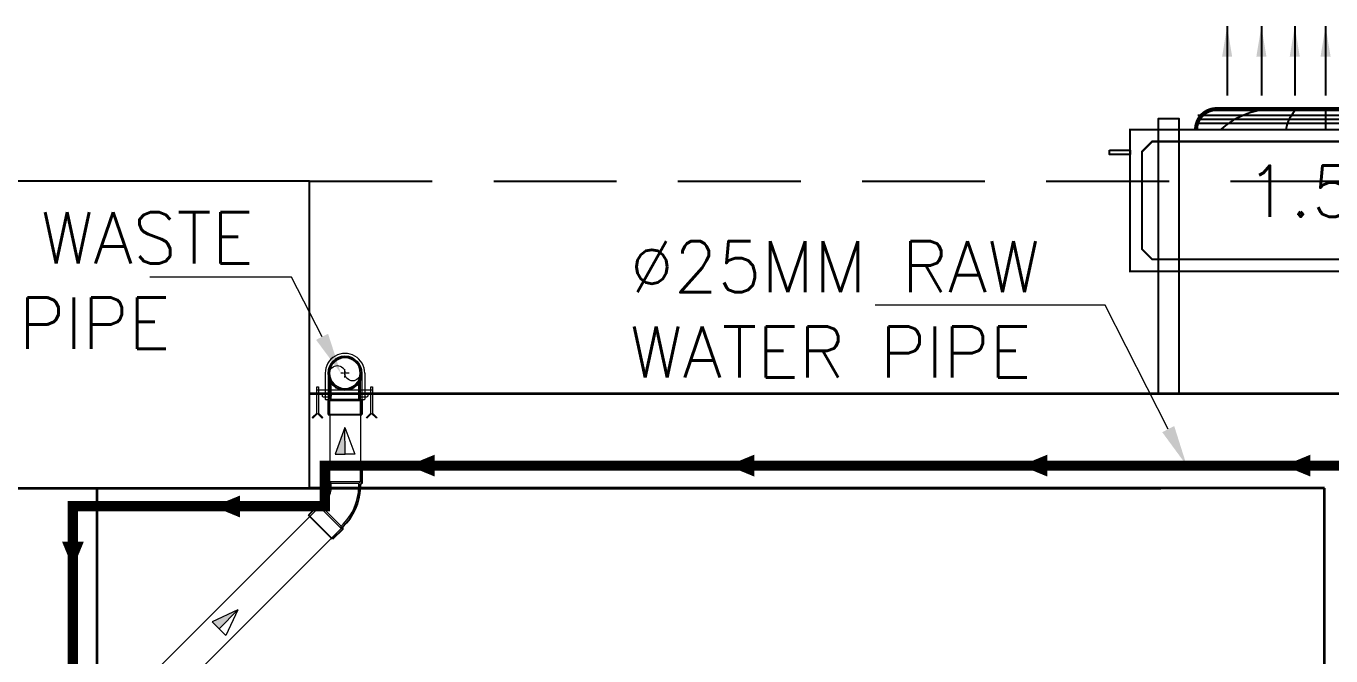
# Model space of a CAD drawing. Extents: x 3505867 to 3988380, y -625948 to -590408.
# Drawn here: x 3514911 to 3518100, y -596933 to -595394 of the extents above; entities that cross this region are included whole.
import ezdxf
from ezdxf import colors
from ezdxf.entities.mleader import LeaderData, LeaderLine
from ezdxf.math import Vec2, Vec3

# ---------------------------------------------------------------- set-up
doc = ezdxf.new("R2010")
doc.units = 0
doc.header["$LTSCALE"] = 6
doc.header["$MEASUREMENT"] = 0
doc.linetypes.add('CENTER2', pattern=[1.125, 0.75, -0.125, 0.125, -0.125])
doc.linetypes.add('HIDDEN', pattern=[0.375, 0.25, -0.125])
doc.layers.get('0').update_dxf_attribs({"linetype": 'CONTINUOUS'})
for name, color, linetype in [('Chajja', 7, 'CONTINUOUS'), ('COL', 5, 'CONTINUOUS'), ('MEP_HVAC_TEXT', 7, 'CONTINUOUS'), ('phe-text', 1, 'CONTINUOUS'), ('PL- WASTE PIPE', 6, 'CONTINUOUS'), ('PL-RA WATER SUPPLY PIPE', 100, 'CONTINUOUS'), ('PL-SOIL PIPE', 1, 'CONTINUOUS')]:
    doc.layers.add(name, color=color, linetype=linetype)
for name, color, linetype, lineweight in [('HTL-AC UNIT', 5, 'CONTINUOUS', 25), ('PHE-SP', 1, 'CONTINUOUS', 0), ('PL-CLAMP', 211, 'CONTINUOUS', 13), ('PL-SOFT  WATER SUPPLY PIPE', 162, 'CONTINUOUS', 9), ('PL-WATER PIPING', 1, 'CONTINUOUS', 9), ('WALL', 10, 'CONTINUOUS', 35)]:
    doc.layers.add(name, color=color, linetype=linetype, lineweight=lineweight)
doc.styles.add('ROMANS', font='romans.shx')
doc.styles.get("Standard").update_dxf_attribs({"font": 'SIMPLEX'})
doc.styles.add('VERDANA', font='')
doc.styles.get('VERDANA').set_extended_font_data('Verdana')
doc.dimstyles.new('AC DIM', dxfattribs={"dimtxt": 200, "dimasz": 200, "dimexe": 0.18, "dimexo": 50, "dimgap": 50, "dimtad": 1, "dimdec": 0, "dimzin": 12, "dimdsep": 46, "dimtxsty": 'ROMANS', "dimcen": 0, "dimclrt": 7, "dimadec": 0, "dimazin": 0, "dimtfac": 1, "dimtdec": 0, "dimtix": 1, "dimtofl": 0, "dimtmove": 0, "dimatfit": 3, "dimfxl": 1, "dimtolj": 1, "dimtzin": 12, "dimarcsym": 0})

# ---------------------------------------------------------------- blocks, each defined once
blk = doc.blocks.new('CIVIL IVF')
at = {"layer": 'Chajja', "color": 8, "linetype": 'HIDDEN', "ltscale": 200}
blk.add_line((-28190, 18165.2), (-23015, 18165.2), dxfattribs=at)
at = {"layer": 'COL', "color": 8}
blk.add_lwpolyline([(-28940, 17415.2), (-28190, 17415.2), (-28190, 18165.2), (-28940, 18165.2)], close=True, dxfattribs=at)
at = {"layer": 'WALL', "color": 8, "linetype": 'ByBlock'}
for p, q in [((-23015, 17645.2), (-28190, 17645.2)), ((-28710, 17415.2), (-28710, 11450.2)), ((-28710, 17415.2), (-28710, 11450.2)), ((-25710, 17415.2), (-28190, 17415.2)), ((-25710, 15815.2), (-25710, 17415.2))]:
    blk.add_line(p, q, dxfattribs=at)
at = {"layer": 'WALL', "color": 8, "lineweight": 0}
blk.add_line((-26530, 17415.2), (-28710, 17415.2), dxfattribs=at)
at = {"layer": 'WALL', "color": 8, "linetype": 'ByBlock'}
blk.add_lwpolyline([(-28940, 10700.2), (-28940, 17415.2), (-26110, 17415.2)], dxfattribs=at)
blk = doc.blocks.new('clamp')
at = {"layer": 'PL-CLAMP'}
for p, q in [((105.4, 198.4), (168.6, 198.4)), ((156.2, 205.8), (161.2, 205.8)), ((163.2, 185.7), (163.2, 203.8)), ((170.6, 196.4), (170.6, 193.1)), ((105.4, 191.1), (168.6, 191.1)), ((156.2, 183.7), (161.2, 183.7)), ((105.4, 109.4), (168.6, 109.4)), ((105.4, 102), (168.6, 102)), ((156.2, 116.8), (161.2, 116.8)), ((163.2, 96.7), (163.2, 114.8)), ((170.6, 107.4), (170.6, 104)), ((156.2, 94.7), (161.2, 94.7))]:
    blk.add_line(p, q, dxfattribs=at)
for points in [[(138.4, 216.5, -0.414214), (139.4, 217.5), (203.1, 217.5), (214, 228.4), (215.4, 227), (203.9, 215.5), (215.3, 204), (213.9, 202.6), (203, 213.5), (139.4, 213.5, -0.414214), (138.4, 214.5), (138.4, 216.5)], [(138.4, 84.3, -0.414214), (139.4, 85.3), (203.1, 85.3), (214, 96.3), (215.4, 94.9), (203.9, 83.3), (215.3, 71.9), (213.9, 70.5), (203, 81.3), (139.4, 81.3, -0.414214), (138.4, 82.3), (138.4, 84.3)]]:
    blk.add_lwpolyline(points, format="xyb", dxfattribs=at)
for points in [[(146.2, 81.3), (146.2, 217.5)], [(156.2, 81.3), (156.2, 217.5)]]:
    blk.add_lwpolyline(points, dxfattribs=at)
for centre, radius, start, end in [((105.4, 150.2), 48.2, 90, 270), ((161.2, 203.8), 2, 0, 90), ((168.6, 196.4), 2, 0, 90), ((168.6, 193.1), 2, 270, 0), ((161.2, 185.7), 2, 270, 0), ((161.2, 114.8), 2, 0, 90), ((161.2, 96.7), 2, 270, 0), ((168.6, 107.4), 2, 0, 90), ((168.6, 104), 2, 270, 0)]:
    blk.add_arc(centre, radius, start, end, dxfattribs=at)
blk = doc.blocks.new('RISER UP 100')
at = {"color": 0, "linetype": 'Continuous'}
for p, q in [((-98.5, 60), (-148.5, 60)), ((-148.5, -60), (-148.5, 60)), ((-98.5, 60), (-93.5, 55)), ((-93.5, 55), (-24, 55)), ((-98.5, -60), (-148.5, -60)), ((-98.5, -60), (-93.5, -55)), ((-93.5, -55), (-24, -55))]:
    blk.add_line(p, q, dxfattribs=at)
at = {"color": 8, "linetype": 'Continuous', "lineweight": 0, "ltscale": 0.005}
for p, q in [((-98.5, 55), (-148.5, 55)), ((-98.5, -55), (-98.5, 55)), ((-98.5, 55), (-93.5, 50)), ((-93.5, -50), (-93.5, 50)), ((-93.5, 50), (-33.2, 50)), ((-98.5, -55), (-148.5, -55)), ((-98.5, -55), (-93.5, -50)), ((-93.5, -50), (-33.2, -50))]:
    blk.add_line(p, q, dxfattribs=at)
at = {"color": 8, "linetype": 'CENTER2', "lineweight": 0}
for p, q in [((-15, 0), (15, 0)), ((0, 15), (0, -15))]:
    blk.add_line(p, q, dxfattribs=at)
at = {"color": 0, "linetype": 'Continuous'}
blk.add_circle((0, 0), 60, dxfattribs=at)
at = {"color": 8, "linetype": 'Continuous', "lineweight": 0, "ltscale": 0.005}
blk.add_circle((0, 0), 55, dxfattribs=at)
at = {"color": 8, "linetype": 'Continuous', "lineweight": 0}
for centre, start, end in [((0, 27.5), 90, 270), ((0, -27.5), 270, 90)]:
    blk.add_arc(centre, 27.5, start, end, dxfattribs=at)
blk = doc.blocks.new('100 ELBOW')
at = {"color": 0, "linetype": 'Continuous'}
for p, q in [((72.2, 60.9), (66.6, 55.2)), ((72.2, 60.9), (123.7, 60.9)), ((123.7, 60.9), (123.7, -60.9)), ((-77.3, 0.5), (-85.9, -8)), ((-94.1, -8), (-130.6, -44.4)), ((-130.6, -44.4), (-44.4, -130.6)), ((-94.1, -8), (-85.9, -8)), ((-0.4, -78.2), (-8, -85.8)), ((-8, -94.1), (-8, -85.8)), ((72.2, -60.9), (66.4, -55.1)), ((72.2, -60.9), (123.7, -60.9)), ((-8, -94.1), (-44.4, -130.6))]:
    blk.add_line(p, q, dxfattribs=at)
at = {"color": 8, "linetype": 'Continuous', "lineweight": 0, "ltscale": 0.005}
for p, q in [((68.7, -49.1), (68.7, 49.1)), ((74.6, 55), (68.9, 49.3)), ((74.6, -55), (74.6, 55)), ((74.6, 55), (123.7, 55)), ((-91.7, -13.9), (-126.4, -48.6)), ((-91.7, -13.9), (-13.9, -91.7)), ((-91.7, -13.9), (-83.3, -13.9)), ((-83.4, -13.9), (-13.9, -83.3)), ((-13.9, -91.7), (-48.6, -126.4)), ((-4.5, -73.9), (-13.9, -83.3)), ((-13.9, -91.7), (-13.9, -83.3)), ((74.6, -55), (68.9, -49.3)), ((74.6, -55), (123.7, -55))]:
    blk.add_line(p, q, dxfattribs=at)
at = {"color": 8, "linetype": 'Continuous', "ltscale": 0.005}
blk.add_line((-72.3, -2.8), (-73.3, -3.7), dxfattribs=at)
at = {"color": 8, "linetype": 'Continuous', "lineweight": 0, "ltscale": 0.005}
for centre, radius, start, end in [((61.5, -148.1), 197.5, 87.8618, 137.18), ((60.9, -147.1), 98.2, 85.3383, 131.766)]:
    blk.add_arc(centre, radius, start, end, dxfattribs=at)
at = {"color": 0, "linetype": 'Continuous'}
for centre, radius, start, end in [((61.6, -148.2), 203.5, 88.5977, 133.0508), ((60.9, -147.1), 92.3, 86.6643, 131.6643)]:
    blk.add_arc(centre, radius, start, end, dxfattribs=at)
blk = doc.blocks.new('A$C0B1B3CFA')
at = {"layer": 'PHE-SP'}
h = blk.add_hatch(color=7, dxfattribs=at)
h.dxf.hatch_style = 1
h.paths.add_polyline_path([(-0.0495, 0.0226), (-0.0495, 0), (0.0124, 0)])
at = {"layer": 'PHE-SP', "color": 7}
for points in [[(-0.0495, 0), (0.0124, 0), (-0.0495, 0.0226), (-0.0495, 0)], [(-0.0495, 0), (0.0124, 0), (-0.0495, -0.0226), (-0.0495, 0)]]:
    blk.add_lwpolyline(points, dxfattribs=at)
blk = doc.blocks.new('Z$W@#3BD47561')
at = {"layer": 'PHE-SP', "xscale": 49.00933755098914, "yscale": 49.00933755098914, "zscale": 49.00933755098914, "rotation": 270}
blk.add_blockref('A$C0B1B3CFA', (0, 0), dxfattribs=at)
blk = doc.blocks.new('Z$W@#4AA511D8')
at = {"layer": 'phe-text', "linetype": 'ByBlock', "lineweight": -2, "ltscale": 0.5, "xscale": 0.0244727334018079, "yscale": 0.0244727334018079, "zscale": 0.0244727334018079, "rotation": 270}
blk.add_blockref('Z$W@#3BD47561', (0.0148, 0), dxfattribs=at)
blk = doc.blocks.new('ETWER')
at = {"layer": 'PL- WASTE PIPE', "linetype": 'ByBlock', "lineweight": 0, "ltscale": 5}
for p, q in [((5664.2, 17359.7), (5664.2, 17228.5)), ((5739.2, 17359.7), (5739.2, 17228.5)), ((5198.3, 16693.8), (5615.5, 17111)), ((5251.3, 16640.7), (5668.6, 17058))]:
    blk.add_line(p, q, dxfattribs=at)
at = {"layer": 'PL-SOFT  WATER SUPPLY PIPE', "color": 3, "const_width": 25}
blk.add_lwpolyline([(8160.3, 17235), (5652.1, 17235), (5652.1, 17136.1), (5036.9, 17136.1), (5036.9, 11234.7), (5659.5, 11234.7), (5659.5, 11165.1), (6444, 11165.1)], dxfattribs=at)
at = {"layer": 'PL-WATER PIPING', "color": 61}
for points in [[(5920.6, 17235, 53.3, 0, 0), (5855.8, 17235, 0, 0, 0)], [(6701.4, 17235, 53.3, 0, 0), (6636.6, 17235, 0, 0, 0)], [(7417.5, 17235, 53.3, 0, 0), (7352.7, 17235, 0, 0, 0)], [(8060.3, 17235, 53.3, 0, 0), (7995.5, 17235, 0, 0, 0)], [(5444.8, 17135.1, 53.3, 0, 0), (5380, 17135.1, 0, 0, 0)], [(5036.9, 17049.3, 53.3, 0, 0), (5036.9, 16984.5, 0, 0, 0)]]:
    blk.add_lwpolyline(points, format="xyseb", dxfattribs=at)
at = {"layer": 'PL- WASTE PIPE', "linetype": 'ByBlock', "ltscale": 5}
for name, p, xscale, yscale, zscale, rotation in [('RISER UP 100', (5701.6, 17460.8), -0.6804665603485837, 0.6804665603485837, 0.6804665595408722, 269.9999999999997), ('100 ELBOW', (5701.7, 17144.1), 0.6818181811568929, 0.6818181824598778, 0.6818181817632315, 225.0000000000001)]:
    blk.add_blockref(name, p, dxfattribs=dict(at, xscale=xscale, yscale=yscale, zscale=zscale, rotation=rotation))
at = {"layer": 'PL-CLAMP', "linetype": 'ByBlock', "xscale": 0.9999250758013818, "yscale": 0.9999250758013815, "zscale": 0.9999250752857497, "rotation": 269.9750030928284}
blk.add_blockref('clamp', (5551.4, 17566.3), dxfattribs=at)
at = {"layer": 'PL-SOIL PIPE', "color": 1, "linetype": 'Continuous'}
for p, xscale, yscale, zscale, rotation in [((5701.5, 17328.2), 876.8658294741393, 876.8658294741393, 876.8658294741393, 270.129995499921), ((5439.8, 16882.5), 876.8658294741394, 876.8658294741394, 876.8658294741394, 225.1299954999209)]:
    blk.add_blockref('Z$W@#4AA511D8', p, dxfattribs=dict(at, xscale=xscale, yscale=yscale, zscale=zscale, rotation=rotation))
at = {"layer": 'PL- WASTE PIPE', "linetype": 'ByBlock', "lineweight": 0, "ltscale": 5, "insert": (4294.1, 17853.9), "char_height": 125, "width": 1332.591, "attachment_point": 1, "style": 'ROMANS'}
blk.add_mtext('%%c75MM WASTE WATER PIPE', dxfattribs=at)
at = {"layer": 'PL-RA WATER SUPPLY PIPE', "lineweight": 0, "ltscale": 0.01, "insert": (6397.8, 17783.4), "char_height": 125, "width": 1332.591, "attachment_point": 1, "style": 'ROMANS'}
blk.add_mtext('%%c25MM RAW WATER PIPE', dxfattribs=at)
at = {"layer": 'PL- WASTE PIPE', "linetype": 'ByBlock', "lineweight": 0, "ltscale": 5}
ml = blk.add_multileader_mtext('Standard', dxfattribs=at)
ml.set_content(' ', color=256)
ml.set_leader_properties()
ml.build(insert=Vec2(0, 0))
ml.multileader.update_dxf_attribs({"text_right_attachment_type": 6, "dogleg_length": 265, "arrow_head_size": 100})
ctx = ml.context
ctx.base_point, ctx.char_height, ctx.arrow_head_size, ctx.landing_gap_size, ctx.plane_origin, ctx.plane_x_axis = Vec3(5205.7, 17755.3), 100, 100, 50, Vec3(5780.3, 17315.3), Vec3(-1, 0)
ctx.right_attachment = 6
notes = []
notes.append((ctx, [(0, (1, 1, 0), (5570.7, 17695.3), (-1, 0), 265, [(0, [(5691.4, 17460.8)], 0, [])])]))
ctx.mtext.insert, ctx.mtext.flow_direction = Vec3(5255.7, 17815.3), 5
at = {"layer": 'PL-RA WATER SUPPLY PIPE', "ltscale": 0.01}
ml = blk.add_multileader_mtext('Standard', dxfattribs=at)
ml.set_content(' ', color=256)
ml.set_leader_properties()
ml.build(insert=Vec2(0, 0))
ml.multileader.update_dxf_attribs({"text_right_attachment_type": 6, "dogleg_length": 481.5, "arrow_head_size": 100})
ctx = ml.context
ctx.base_point, ctx.char_height, ctx.arrow_head_size, ctx.landing_gap_size, ctx.plane_origin, ctx.plane_x_axis = Vec3(6977.7, 17687.2), 100, 100, 50, Vec3(8212.8, 17627.2), Vec3(-1, 0)
ctx.right_attachment = 6
notes.append((ctx, [(0, (1, 1, 0), (7559.2, 17627.2), (-1, 0), 481.5, [(0, [(7758.3, 17235)], 0, [])])]))
ctx.mtext.insert, ctx.mtext.flow_direction = Vec3(7027.7, 17747.2), 5
for ctx, leaders in notes:
    for number, flags, end, landing, length, lines in leaders:
        leader = LeaderData()
        leader.index, (leader.has_last_leader_line, leader.has_dogleg_vector, leader.attachment_direction) = number, flags
        leader.last_leader_point, leader.dogleg_vector, leader.dogleg_length = Vec3(end), Vec3(landing), length
        for number, points, colour, breaks in lines:
            line = LeaderLine()
            line.index, line.vertices, line.color, line.breaks = number, Vec3.list(points), colors.encode_raw_color(colour), breaks
            leader.lines.append(line)
        ctx.leaders.append(leader)
blk = doc.blocks.new('ODU')
at = {"layer": 'HTL-AC UNIT'}
for p, q in [((3483791.5, -610668.6, 0), (3483791.5, -610718.6, 0)), ((3484013.2, -610684.5, 0), (3483479.8, -610684.5, 0)), ((3484013.2, -610694.2, 0), (3483479.8, -610694.2, 0)), ((3484013.2, -610703.9, 0), (3483479.8, -610703.9, 0))]:
    blk.add_line(p, q, dxfattribs=at)
at = {"layer": 'HTL-AC UNIT', "const_width": 10, "elevation": 0}
blk.add_lwpolyline([(3483475.1, -610718.6), (3483475.1, -610718.6, -0.414214), (3483525.1, -610668.6), (3483967.9, -610668.6, -0.414214), (3484017.9, -610718.6), (3484017.9, -610718.6)], format="xyb", dxfattribs=at)
at = {"layer": 'HTL-AC UNIT', "elevation": 0}
for points in [[(3483383, -611364.6), (3483383, -610691.3), (3483433, -610691.3), (3483433, -611364.6), (3483383, -611364.6)], [(3484148.8, -611364.6), (3484148.8, -610691.3), (3484198.8, -610691.3), (3484198.8, -611364.6), (3484148.8, -611364.6)]]:
    blk.add_lwpolyline(points, dxfattribs=at)
at = {"layer": 'HTL-AC UNIT', "const_width": 5, "elevation": 0}
for points in [[(3483313.8, -610718.6), (3484268.8, -610718.6), (3484268.8, -611064.6), (3483313.8, -611064.6)], [(3483367.8, -610747.7), (3484214.8, -610747.7), (3484239.8, -610772.7), (3484239.8, -611010.6), (3484214.8, -611035.6), (3483367.8, -611035.6), (3483342.8, -611010.6), (3483342.8, -610772.7)]]:
    blk.add_lwpolyline(points, close=True, dxfattribs=at)
at = {"layer": 'HTL-AC UNIT', "elevation": 0}
blk.add_lwpolyline([(3483263.8, -610769.2), (3483313.8, -610769.2), (3483313.8, -610779.2), (3483263.8, -610779.2)], close=True, dxfattribs=at)
at = {"layer": 'HTL-AC UNIT'}
for centre, radius, start, end in [((3483666.2, -610864.4, 0), 196, 87.3624, 131.9453), ((3483789.1, -610736.6, 0), 96.6, 135.2739, 169.2801), ((3483793.9, -610736.6, 0), 96.6, 10.7199, 44.7261), ((3483907.8, -610718.6, 0), 50, 0, 90)]:
    blk.add_arc(centre, radius, start, end, dxfattribs=at)
for points in [[(3483551, -610465.7, 0), (3483551, -610635.2, 0)], [(3483634.7, -610465.7, 0), (3483634.7, -610635.2, 0)], [(3483716.2, -610465.7, 0), (3483716.2, -610635.2, 0)], [(3483791.5, -610465.7, 0), (3483791.5, -610635.2, 0)], [(3483866.7, -610465.7, 0), (3483866.7, -610635.2, 0)], [(3483942, -610465.7, 0), (3483942, -610635.2, 0)]]:
    blk.add_leader(points, dimstyle='AC DIM', override={"dimasz": 75, "dimtad": 0}, dxfattribs=at)
blk = doc.blocks.new('DAD')
at = {"layer": 'HTL-AC UNIT', "linetype": 'ByBlock'}
blk.add_blockref('ODU', (-3475694, 628774.6, 0), dxfattribs=at)
at = {"layer": 'MEP_HVAC_TEXT', "color": 0, "insert": (8368.8, 17968), "char_height": 125, "attachment_point": 3, "rotation": 359.9931, "style": 'VERDANA'}
blk.add_mtext_dynamic_manual_height_columns('{\\Fromans|c0;\\C256;1.5TR}', width=1718.699, gutter_width=750, heights=[0], dxfattribs=at)

msp = doc.modelspace()

# ---------------------------------------------------------------- block references
at = {"linetype": 'ByBlock'}
msp.add_blockref('CIVIL IVF', (3543794, -613938.4), dxfattribs=at)
at = {"layer": 'HTL-AC UNIT', "color": 0, "linetype": 'ByBlock'}
msp.add_blockref('DAD', (3509989, -613703.2), dxfattribs=at)
at = {"layer": 'PHE-SP', "color": 0, "linetype": 'ByBlock'}
msp.add_blockref('ETWER', (3509989, -613703.2), dxfattribs=at)

doc.saveas('drawing.dxf')
